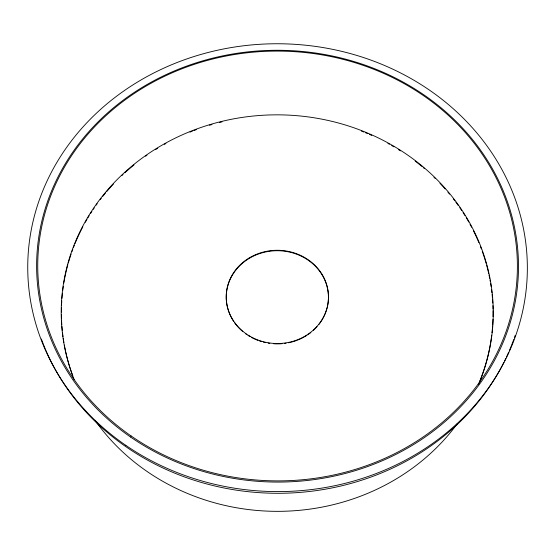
<?xml version="1.0" encoding="UTF-8"?>
<svg xmlns="http://www.w3.org/2000/svg" width="555" height="555" viewBox="0 0 555 555"><rect width="100%" height="100%" fill="white"/><g stroke="black" fill="none" stroke-linecap="round" stroke-linejoin="round"><path stroke-width="0.83" d="M457.237 423.77A216.832 198.371 0.4 0 1 95.522 421.002M492.965 319.167A215.839 197.455 0.4 0 1 492.673 325.077M492.549 326.763A215.839 197.455 0.4 0 1 492.001 332.681M491.709 335.213A215.839 197.455 0.4 0 1 479.693 381.486M72.774 375.832A215.839 197.455 0.4 0 1 64.338 345.037M63.894 342.518A215.839 197.455 0.4 0 1 63.242 338.307M63.006 336.621A215.839 197.455 0.4 0 1 62.493 332.396M62.313 330.704A215.839 197.455 0.4 0 1 61.938 326.472M61.813 324.779A215.839 197.455 0.4 0 1 61.577 320.554M61.508 318.868A215.839 197.455 0.4 0 1 61.411 314.664M61.404 312.097A215.839 197.455 0.4 0 1 61.466 307.782M61.549 305.195A215.839 197.455 0.4 0 1 61.778 300.886M61.966 298.306A215.839 197.455 0.4 0 1 62.444 293.165M62.743 290.605A215.839 197.455 0.4 0 1 63.312 286.359M63.839 282.988A215.839 197.455 0.4 0 1 67.856 264.638M68.314 262.994A215.839 197.455 0.4 0 1 71.096 254.058M71.928 251.658A215.839 197.455 0.4 0 1 72.802 249.264M73.399 247.676A215.839 197.455 0.4 0 1 74.321 245.296M74.953 243.721A215.839 197.455 0.4 0 1 82.848 226.787M85.276 222.326A215.839 197.455 0.4 0 1 86.962 219.385M87.829 217.928A215.839 197.455 0.4 0 1 89.147 215.749M90.5 213.585A215.839 197.455 0.4 0 1 91.88 211.441M93.289 209.311A215.839 197.455 0.4 0 1 94.246 207.903M96.188 205.121A215.839 197.455 0.4 0 1 97.174 203.74M100.205 199.661A215.839 197.455 0.4 0 1 101.239 198.315M102.814 196.317A215.839 197.455 0.4 0 1 105.492 193.029M106.588 191.725A215.839 197.455 0.4 0 1 113.393 184.094M121.781 175.657A215.839 197.455 0.4 0 1 123.023 174.492M124.903 172.765A215.839 197.455 0.4 0 1 133.97 164.974M145.549 156.226A215.839 197.455 0.4 0 1 146.95 155.247M155.539 149.6A215.839 197.455 0.4 0 1 157.738 148.254M164.412 144.362A215.839 197.455 0.4 0 1 165.91 143.53M189.983 132.118A215.839 197.455 0.4 0 1 192.384 131.167M193.993 130.543A215.839 197.455 0.4 0 1 196.408 129.641M209.478 125.27A215.839 197.455 0.4 0 1 211.968 124.535M219.489 122.495A215.839 197.455 0.4 0 1 222.007 121.878M361.416 131.098A215.839 197.455 0.4 0 1 363.823 132.048M365.419 132.701A215.839 197.455 0.4 0 1 367.812 133.693M369.394 134.372A215.839 197.455 0.4 0 1 371.767 135.413M387.91 143.426A215.839 197.455 0.4 0 1 389.416 144.258M391.663 145.528A215.839 197.455 0.4 0 1 393.89 146.825M398.303 149.489A215.839 197.455 0.4 0 1 400.481 150.863M415.202 161.13A215.839 197.455 0.4 0 1 421.904 166.451M423.215 167.541A215.839 197.455 0.4 0 1 424.519 168.651M433.961 177.239A215.839 197.455 0.4 0 1 435.182 178.426M439.962 183.289A215.839 197.455 0.4 0 1 445.145 188.943M447.927 192.162A215.839 197.455 0.4 0 1 449.557 194.118M453.255 198.752A215.839 197.455 0.4 0 1 454.802 200.771M455.821 202.131A215.839 197.455 0.4 0 1 458.312 205.572M459.776 207.667A215.839 197.455 0.4 0 1 461.684 210.484M463.078 212.614A215.839 197.455 0.4 0 1 464.896 215.486M466.221 217.657A215.839 197.455 0.4 0 1 468.788 222.042M470.023 224.255A215.839 197.455 0.4 0 1 471.632 227.245M473.568 231.019A215.839 197.455 0.4 0 1 478.875 242.611M480.463 246.552A215.839 197.455 0.4 0 1 481.372 248.924M482.246 251.311A215.839 197.455 0.4 0 1 486.152 263.458M486.61 265.103A215.839 197.455 0.4 0 1 488.671 273.386M489.031 275.051A215.839 197.455 0.4 0 1 489.718 278.388M490.037 280.06A215.839 197.455 0.4 0 1 490.336 281.739M490.627 283.418A215.839 197.455 0.4 0 1 491.154 286.803M491.508 289.349A215.839 197.455 0.4 0 1 491.924 292.756M492.112 294.469A215.839 197.455 0.4 0 1 492.431 297.896M492.569 299.61A215.839 197.455 0.4 0 1 492.791 303.044M492.916 305.625A215.839 197.455 0.4 0 1 493.027 309.066M493.055 310.758A215.839 197.455 0.4 0 1 493.034 316.634M74.106 379.454A216.027 197.594 0.4 0 1 279.796 114.857A216.027 197.594 0.4 0 1 478.57 384.303M515.165 335.442A248.328 222.867 0.4 0 1 514.332 337.842M513.763 339.445A248.328 222.867 0.4 0 1 509.372 350.58M508.692 352.161A248.328 222.867 0.4 0 1 506.555 356.872M505.82 358.433A248.328 222.867 0.4 0 1 504.689 360.771M503.919 362.318A248.328 222.867 0.4 0 1 263.979 492.937A248.328 222.867 0.4 0 1 41.375 339.008M233.634 321.366A51.088 46.585 0.4 0 1 268.731 251.38A51.088 46.585 0.4 0 1 327.36 306.859M327.173 307.65A51.088 46.585 0.4 0 1 318.702 324.703M317.051 326.659A51.088 46.585 0.4 0 1 313.422 330.329M310.849 332.514A51.088 46.585 0.4 0 1 308.316 334.387M307.005 335.269A51.088 46.585 0.4 0 1 304.979 336.517M304.293 336.913A51.088 46.585 0.4 0 1 297.785 340.021M297.036 340.312A51.088 46.585 0.4 0 1 290.855 342.248M290.064 342.435A51.088 46.585 0.4 0 1 288.482 342.782M286.068 343.212A51.088 46.585 0.4 0 1 284.451 343.448M282.016 343.698A51.088 46.585 0.4 0 1 273.837 343.774M269.772 343.365A51.088 46.585 0.4 0 1 268.155 343.122M265.755 342.664A51.088 46.585 0.4 0 1 263.382 342.102M261.814 341.665A51.088 46.585 0.4 0 1 259.49 340.93M257.971 340.388A51.088 46.585 0.4 0 1 251.387 337.398M250 336.621A51.088 46.585 0.4 0 1 247.967 335.38M246.642 334.505A51.088 46.585 0.4 0 1 245.359 333.59M242.75 331.543A51.088 46.585 0.4 0 1 234.592 322.76M125.784 445.325A249.805 223.915 0.4 0 0 525.266 296.904A249.805 223.915 0.4 0 0 181.596 60.8A249.805 223.915 0.4 0 0 125.784 445.325M130.536 437.014A240.939 215.895 0.4 0 0 516.379 295.08A240.939 215.895 0.4 0 0 185.772 66.433A240.939 215.895 0.4 0 0 130.536 437.014M131.133 435.98A239.829 214.896 0.4 0 0 515.269 294.851A239.829 214.896 0.4 0 0 186.286 67.141A239.829 214.896 0.4 0 0 131.133 435.98M249.695 336.087A51.129 46.613 0.4 0 0 328.421 299.187A51.129 46.613 0.4 0 0 253.919 255.439A51.129 46.613 0.4 0 0 249.695 336.087"/></g></svg>
